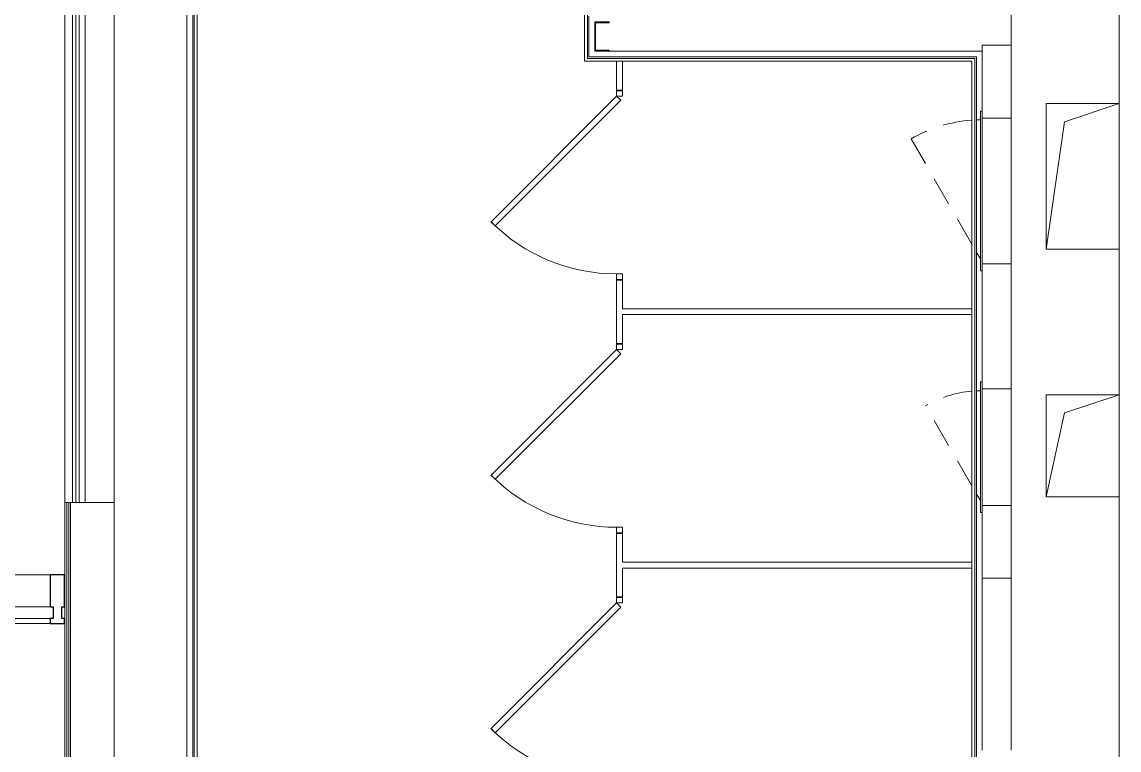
# Model space of a CAD drawing. Header units: millimetres. Extents: x 5993 to 95364, y 94667 to 143522.
# Drawn here: x 46946.4 to 47253, y 118834.1 to 119037.6 of the extents above; entities that cross this region are included whole.
import ezdxf

# ---------------------------------------------------------------- set-up
doc = ezdxf.new("R2010")
doc.units = ezdxf.units.MM
doc.linetypes.add('200_ШТРИХ_ш1п0_6_', pattern=[160, 100, -60])
for name, color, linetype, lineweight in [('0-2', 7, 'Continuous', 9), ('Импосты витража', 7, 'Continuous', 9), ('Импосты витража-1', 7, 'Continuous', 25), ('Каркас_Импост', 7, 'Continuous', 13), ('Обобщенные модели', 7, 'Continuous', 9), ('Общие ребра', 7, 'Continuous', 9), ('Окна', 7, 'Continuous', 9), ('Остекление-1', 7, 'Continuous', 9), ('Открывание в плане-2', 7, '200_ШТРИХ_ш1п0_6_', 9), ('Открывание-1', 7, 'Continuous', 9), ('Панель-1', 7, 'Continuous', 9), ('Перекрытия', 7, 'Continuous', 9), ('Перемычка_Пунктирные линии-1', 7, '200_ШТРИХ_ш1п0_6_', 9), ('Проем', 7, 'Continuous', 35), ('Стены', 7, 'Continuous', 9), ('Стены-1', 7, 'Continuous', 13)]:
    doc.layers.add(name, color=color, linetype=linetype, lineweight=lineweight)

# ---------------------------------------------------------------- blocks, each defined once
blk = doc.blocks.new('DOR_ДУ_распашная__1Ст_Прямоугольная_ШЕР - Вн_650х2100h_Кабинки С_у-18405741-АИ2_01_План напольных покрытий и плинтусов 1го этажа _Часть 1_')
at = {"layer": 'Каркас_Импост'}
for p, q in [((-325, 10), (-305, 10)), ((-305, 10), (-305, -10)), ((305, 10), (325, 10)), ((305, -10), (305, 10)), ((-305, -10), (-325, -10)), ((325, -10), (305, -10))]:
    blk.add_line(p, q, dxfattribs=at)
at = {"layer": 'Открывание-1'}
blk.add_arc((-305, -10), 610, 315, 0, dxfattribs=at)
at = {"layer": 'Панель-1'}
for p, q in [((-305, -10), (-290.9, 4.1)), ((-290.9, 4.1), (140.5, -427.2)), ((126.3, -441.3), (-305, -10)), ((140.5, -427.2), (126.3, -441.3))]:
    blk.add_line(p, q, dxfattribs=at)
at = {"layer": 'Проем'}
for p, q in [((-325, -10), (-325, 10)), ((325, 10), (325, -10))]:
    blk.add_line(p, q, dxfattribs=at)
blk = doc.blocks.new('Прямоугольный импост - Импост структурный с накладкой - 150мм-27103251-АИ2_01_План напольных покрытий и плинтусов 1го этажа _Часть 1_')
at = {"layer": 'Импосты витража-1'}
for p, q in [((-25, 0), (-25, 17)), ((-25, 17), (25, 17)), ((-15, 0), (-25, 0)), ((-15, -40), (-15, 0)), ((25, 0), (15, 0)), ((15, 0), (15, -40)), ((25, 17), (25, 0)), ((-25, -150), (-25, -40)), ((-25, -40), (-15, -40)), ((15, -40), (25, -40)), ((25, -40), (25, -150)), ((25, -150), (-25, -150))]:
    blk.add_line(p, q, dxfattribs=at)
blk = doc.blocks.new('PNS_Панель прямоугольная1 - Нр_Стекло - 40мм-27507872-АИ2_01_План напольных покрытий и плинтусов 1го этажа _Часть 1_')
at = {"layer": 'Остекление-1'}
for p, q in [((-127.5, 40), (127.5, 40)), ((-137.5, 0), (137.5, 0)), ((127.5, 0), (-127.5, 0))]:
    blk.add_line(p, q, dxfattribs=at)
blk = doc.blocks.new('Прямоугольный импост - Импост структурный с накладкой - 150мм-27507870-АИ2_01_План напольных покрытий и плинтусов 1го этажа _Часть 1_')
at = {"layer": 'Импосты витража'}
for p, q in [((65380, 60601.5), (65125, 60601.5)), ((65380, 60434.5), (65125, 60434.5))]:
    blk.add_line(p, q, dxfattribs=at)
blk = doc.blocks.new('154_Фахверк_СКБ_Швеллер - Тип_100_4010-27789772-АИ2_01_План напольных покрытий и плинтусов 1го этажа _Часть 1_')
at = {"layer": 'Обобщенные модели'}
for p, q in [((175, 50), (125, 50)), ((125, 50), (125, -50)), ((128, 47), (175, 47)), ((128, -47), (128, 47)), ((175, 47), (175, 50)), ((125, -50), (175, -50)), ((175, -47), (128, -47)), ((175, -50), (175, -47))]:
    blk.add_line(p, q, dxfattribs=at)
blk = doc.blocks.new('AR_Отверстие Ниша - Лючок-32402677-АИ2_01_План напольных покрытий и плинтусов 1го этажа _Часть 1_')
at = {"layer": 'Окна'}
for p, q in [((250, 50), (-250, 50)), ((-250, 50), (-250, -50)), ((250, -50), (250, 50)), ((-250, -50), (250, -50))]:
    blk.add_line(p, q, dxfattribs=at)
blk = doc.blocks.new('Л_Общий_Лючок - Лючок-V209-АИ2_01_План напольных покрытий и плинтусов 1го этажа _Часть 1_')
at = {"layer": 'Окна'}
for p, q in [((524, 6), (-24, 6)), ((-24, 6), (-24, 0)), ((-24, 0), (0, 0)), ((500, 0), (524, 0)), ((524, 6), (524, 0))]:
    blk.add_line(p, q, dxfattribs=at)
at = {"layer": 'Открывание в плане-2'}
for p, q in [((66.6, 35), (428.6, 244)), ((16.4, 6), (40.6, 20))]:
    blk.add_line(p, q, dxfattribs=at)
for start, end in [(4.1303, 30), (0.708, 2.3849)]:
    blk.add_arc((6, 0), 488, start, end, dxfattribs=at)
blk = doc.blocks.new('AR_Отверстие Ниша - Лючок-32402300-АИ2_01_План напольных покрытий и плинтусов 1го этажа _Часть 1_')
at = {"layer": 'Окна'}
for p, q in [((200, 50), (-200, 50)), ((-200, 50), (-200, -50)), ((200, -50), (200, 50)), ((-200, -50), (200, -50))]:
    blk.add_line(p, q, dxfattribs=at)
blk = doc.blocks.new('Л_Общий_Лючок - Лючок-29684370-АИ2_01_План напольных покрытий и плинтусов 1го этажа _Часть 1_')
at = {"layer": 'Окна'}
for p, q in [((424, 6), (-24, 6)), ((-24, 6), (-24, 0)), ((-24, 0), (0, 0)), ((400, 0), (424, 0)), ((424, 6), (424, 0))]:
    blk.add_line(p, q, dxfattribs=at)
at = {"layer": 'Открывание в плане-2'}
for p, q in [((66.6, 35), (342, 194)), ((16.4, 6), (40.6, 20))]:
    blk.add_line(p, q, dxfattribs=at)
for start, end in [(5.1948, 30), (0.8905, 2.9684)]:
    blk.add_arc((6, 0), 388, start, end, dxfattribs=at)
blk = doc.blocks.new('АР_Перемычка1 - АР_Перемычка 2-29765138-АИ2_01_План напольных покрытий и плинтусов 1го этажа _Часть 1_')
at = {"layer": 'Перемычка_Пунктирные линии-1'}
for p, q in [((-250, 50), (0, 50)), ((-250, -50), (-250, 50)), ((500, 50), (930, 50)), ((1330, 50), (1580, 50)), ((1580, 50), (1580, -50)), ((-250, -50), (0, -50)), ((500, -50), (930, -50)), ((1330, -50), (1580, -50))]:
    blk.add_line(p, q, dxfattribs=at)
blk = doc.blocks.new('AR_Отверстие прямоугольное _в плите_ - AR_Отверстие прямоугольное _в плите_-30459243-АИ2_01_План напольных покрытий и плинтусов 1го этажа _Часть 1_')
at = {"layer": 'Обобщенные модели'}
for p, q in [((125, 175), (-125, 175)), ((-125, 175), (-125, -175)), ((-62.5, 112.5), (125, 175)), ((-125, -175), (-62.5, 112.5)), ((-125, -175), (125, -175))]:
    blk.add_line(p, q, dxfattribs=at)
blk = doc.blocks.new('AR_Отверстие прямоугольное _в плите_ - AR_Отверстие прямоугольное _в плите_-V216-АИ2_01_План напольных покрытий и плинтусов 1го этажа _Часть 1_')
at = {"layer": 'Обобщенные модели'}
for p, q in [((125, 250), (-125, 250)), ((-125, 250), (-125, -250)), ((-62.5, 187.5), (125, 250)), ((-125, -250), (-62.5, 187.5)), ((-125, -250), (125, -250))]:
    blk.add_line(p, q, dxfattribs=at)

msp = doc.modelspace()

# ---------------------------------------------------------------- linework, layer by layer
at = {"layer": 'Общие ребра'}
for p, q in [((46964.08, 119224.8), (46964.08, 118903.29)), ((46994.6, 118632.65), (46994.6, 119099.86)), ((47104.48, 119039.63), (47104.48, 119027.42)), ((47104.89, 119027.42), (47104.48, 119027.42)), ((47104.89, 119027.42), (47212.74, 119027.42)), ((47212.74, 119027.42), (47212.74, 119026.6)), ((47212.74, 119026.6), (47212.74, 118632.65)), ((46959.03, 118589.92), (46959.03, 118903.29)), ((46959.52, 118589.92), (46959.52, 118903.29))]:
    msp.add_line(p, q, dxfattribs=at)
at = {"layer": 'Перекрытия'}
msp.add_line((46958.38, 118883.06), (46958.38, 119220.73), dxfattribs=at)
at = {"layer": 'Стены'}
for p, q in [((46960.58, 118903.29), (46960.58, 119224.31)), ((46961.47, 119224.31), (46961.47, 118903.29))]:
    msp.add_line(p, q, dxfattribs=at)
at = {"layer": 'Стены-1'}
for p, q in [((47253.03, 119241.08), (47253.03, 118630.61)), ((46962.45, 119224.8), (46962.45, 118903.29)), ((46972.21, 118903.29), (46972.21, 119200.38)), ((46972.21, 119200.38), (46972.21, 118630.61)), ((47222.91, 119010.73), (47222.91, 119191.02)), ((46992.56, 118630.61), (46992.56, 119102.71)), ((46994.19, 119099.86), (46994.19, 118632.24)), ((46995.41, 118633.46), (46995.41, 119099.86)), ((47103.67, 119040.44), (47103.67, 119026.6)), ((47104.89, 119027.82), (47104.89, 119039.22)), ((47213.15, 119027.82), (47104.89, 119027.82)), ((47110.59, 119029.45), (47214.77, 119029.45)), ((47213.15, 119027.42), (47213.15, 119027.82)), ((47213.15, 119026.6), (47213.15, 119027.42)), ((47214.77, 119029.45), (47214.77, 119012.68)), ((47103.67, 119026.6), (47104.48, 119026.6)), ((47104.48, 119026.6), (47104.89, 119026.6)), ((47104.89, 119026.6), (47211.92, 119026.6)), ((47114.25, 119026.6), (47112.62, 119026.6)), ((47112.62, 119026.6), (47112.62, 119018.46)), ((47114.25, 119018.46), (47114.25, 119026.6)), ((47211.92, 119026.6), (47211.92, 118633.46)), ((47213.15, 118632.24), (47213.15, 119026.6)), ((47222.91, 118935.03), (47222.91, 118970.03)), ((47214.77, 118968.08), (47214.77, 118936.99)), ((47112.62, 118965.56), (47112.62, 118947.65)), ((47114.25, 118957.42), (47114.25, 118965.56)), ((47211.92, 118957.42), (47114.25, 118957.42)), ((47211.92, 118955.79), (47211.92, 118957.42)), ((47114.25, 118955.79), (47211.92, 118955.79)), ((47114.25, 118947.65), (47114.25, 118955.79)), ((46958.38, 118903.29), (46958.38, 118589.92)), ((46960.01, 118903.29), (46958.38, 118903.29)), ((46960.01, 118903.29), (46960.01, 118589.92)), ((46972.21, 118903.29), (46960.01, 118903.29)), ((46960.01, 118589.92), (46960.01, 118903.29)), ((46962.45, 118903.29), (46972.21, 118903.29)), ((46972.21, 118630.61), (46972.21, 118903.29)), ((47222.91, 118834.1), (47222.91, 118902.48)), ((47214.77, 118900.52), (47214.77, 118834.1)), ((47112.62, 118894.74), (47112.62, 118876.84)), ((47114.25, 118886.6), (47114.25, 118894.74)), ((47211.92, 118886.6), (47114.25, 118886.6)), ((47211.92, 118884.98), (47211.92, 118886.6)), ((47114.25, 118876.84), (47114.25, 118884.98)), ((47114.25, 118884.98), (47211.92, 118884.98))]:
    msp.add_line(p, q, dxfattribs=at)

# ---------------------------------------------------------------- block references
at = {"layer": '0-2', "xscale": 0.08139549610658335, "yscale": 0.08139549610658335, "zscale": 0.08139549610658335}
for name, p in [('154_Фахверк_СКБ_Швеллер - Тип_100_4010-27789772-АИ2_01_План напольных покрытий и плинтусов 1го этажа _Часть 1_', (47096.34, 119033.52)), ('AR_Отверстие прямоугольное _в плите_ - AR_Отверстие прямоугольное _в плите_-V216-АИ2_01_План напольных покрытий и плинтусов 1го этажа _Часть 1_', (47242.86, 118994.45)), ('AR_Отверстие прямоугольное _в плите_ - AR_Отверстие прямоугольное _в плите_-30459243-АИ2_01_План напольных покрытий и плинтусов 1го этажа _Часть 1_', (47242.86, 118919.16)), ('Прямоугольный импост - Импост структурный с накладкой - 150мм-27507870-АИ2_01_План напольных покрытий и плинтусов 1го этажа _Часть 1_', (41632.67, 113950.37)), ('PNS_Панель прямоугольная1 - Нр_Стекло - 40мм-27507872-АИ2_01_План напольных покрытий и плинтусов 1го этажа _Часть 1_', (46943.93, 118870.85))]:
    msp.add_blockref(name, p, dxfattribs=at)
for name, p, rotation in [('АР_Перемычка1 - АР_Перемычка 2-29765138-АИ2_01_План напольных покрытий и плинтусов 1го этажа _Часть 1_', (47218.84, 119010.73), 270.0000000000001), ('DOR_ДУ_распашная__1Ст_Прямоугольная_ШЕР - Вн_650х2100h_Кабинки С_у-18405741-АИ2_01_План напольных покрытий и плинтусов 1го этажа _Часть 1_', (47113.44, 118992.01), 270), ('Л_Общий_Лючок - Лючок-V209-АИ2_01_План напольных покрытий и плинтусов 1го этажа _Часть 1_', (47214.77, 118970.03), 90.00000000000006), ('AR_Отверстие Ниша - Лючок-32402677-АИ2_01_План напольных покрытий и плинтусов 1го этажа _Часть 1_', (47218.84, 118990.38), 270.0000000000001), ('DOR_ДУ_распашная__1Ст_Прямоугольная_ШЕР - Вн_650х2100h_Кабинки С_у-18405741-АИ2_01_План напольных покрытий и плинтусов 1го этажа _Часть 1_', (47113.44, 118921.2), 270), ('Л_Общий_Лючок - Лючок-29684370-АИ2_01_План напольных покрытий и плинтусов 1го этажа _Часть 1_', (47214.77, 118902.48), 90.00000000000006), ('AR_Отверстие Ниша - Лючок-32402300-АИ2_01_План напольных покрытий и плинтусов 1го этажа _Часть 1_', (47218.84, 118918.75), 270.0000000000001), ('DOR_ДУ_распашная__1Ст_Прямоугольная_ШЕР - Вн_650х2100h_Кабинки С_у-18405741-АИ2_01_План напольных покрытий и плинтусов 1го этажа _Часть 1_', (47113.44, 118850.38), 270)]:
    msp.add_blockref(name, p, dxfattribs=dict(at, rotation=rotation))
at = {"layer": '0-2', "extrusion": (0, 0, -1), "xscale": 0.08139549610658335, "yscale": 0.08139549610658335, "zscale": 0.08139549610658335, "rotation": 180}
msp.add_blockref('Прямоугольный импост - Импост структурный с накладкой - 150мм-27103251-АИ2_01_План напольных покрытий и плинтусов 1го этажа _Часть 1_', (-46956.34, 118870.85), dxfattribs=at)

doc.saveas('drawing.dxf')
